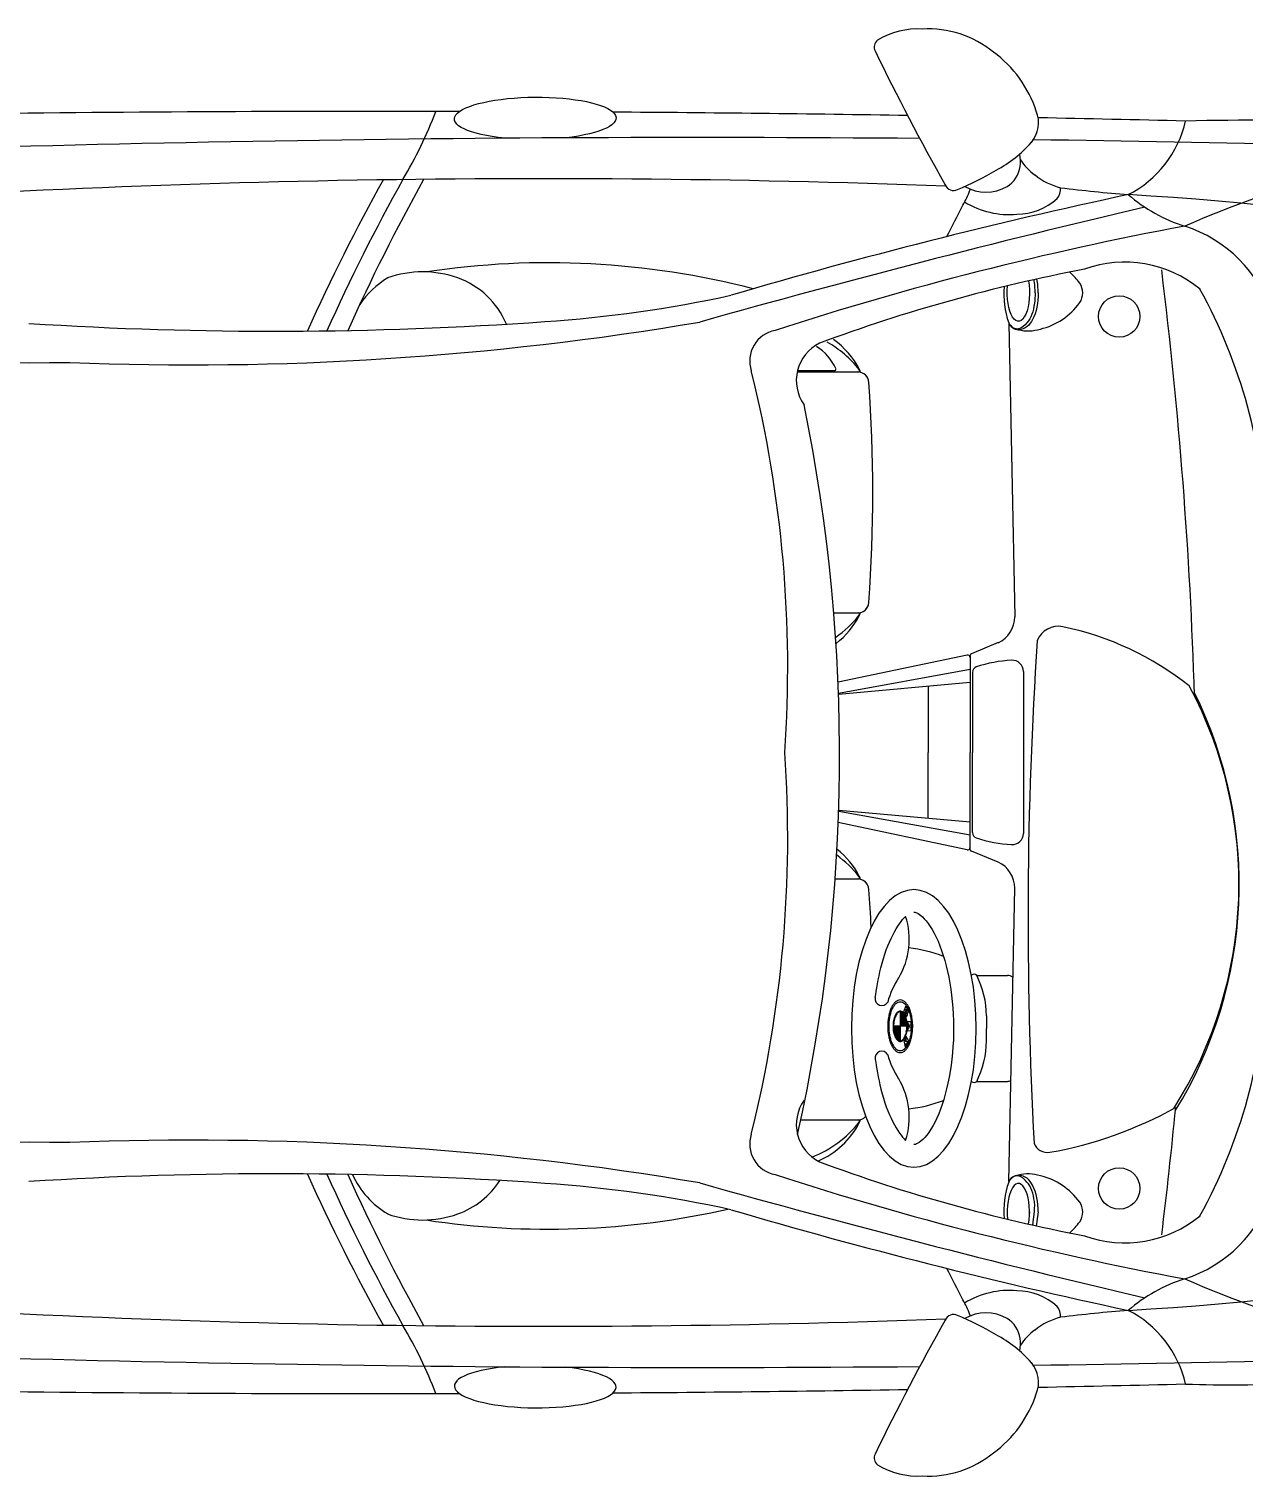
# Model space of a CAD drawing. Header units: millimetres. Extents: x -4878 to 1, y -1048 to 1048.
# Drawn here: x -3179 to -1419, y -1048 to 1048 of the extents above; entities that cross this region are included whole.
import ezdxf

# ---------------------------------------------------------------- set-up
doc = ezdxf.new("R2010")
doc.units = ezdxf.units.MM
doc.layers.add('ceco.net 213', color=7, linetype='Continuous')

msp = doc.modelspace()

# ---------------------------------------------------------------- linework, layer by layer
at = {"layer": 'ceco.net 213'}
for p, q in [((-1759.9, 621.4), (-1751.6, 196.7)), ((-2066.5, 551.2), (-1978.3, 551.2)), ((-2066.1, 553.1), (-2012.5, 553.1)), ((-2013.6, 202.2), (-1978.3, 202.2)), ((-1775.6, 159.1), (-1814.3, 143.1)), ((-1820.3, 141.2), (-2007.4, 101.7)), ((-1816.3, 140.1), (-1816.3, 0.1)), ((-1816.3, 120), (-2006.7, 85.4)), ((-1812.8, 116.1), (-1812.8, 0.1)), ((-1738.9, 117.3), (-1738.9, -117.2)), ((-1816.3, 101.2), (-2006.7, 83.9)), ((-1876.8, 95.7), (-1876.8, 0.1)), ((-1876.8, -95.6), (-1876.8, 0.1)), ((-1816.3, -139.9), (-1816.3, 0.1)), ((-1812.8, -116), (-1812.8, 0.1)), ((-1816.3, -101.1), (-2006.5, -83.8)), ((-1820.3, -141.1), (-2007.1, -101.6)), ((-1816.3, -119.9), (-2006.5, -85.3)), ((-1775.6, -158.9), (-1814.3, -142.9)), ((-2011.6, -183.2), (-1978.3, -183.2)), ((-1759.9, -621.2), (-1751.6, -196.5)), ((-1806.6, -322.8), (-1762.2, -322.8)), ((-1917.4, -375.4), (-1917.4, -417.6)), ((-1916.8, -375.4), (-1916.8, -396.5)), ((-1916.2, -375.5), (-1916.2, -396.5)), ((-1915.6, -375.8), (-1915.6, -396.5)), ((-1915, -376.1), (-1915, -396.5)), ((-1914.4, -376.5), (-1914.4, -396.5)), ((-1913.7, -377), (-1913.7, -396.5)), ((-1909.1, -367), (-1912.4, -375.5)), ((-1912.4, -375.5), (-1909.1, -381.1)), ((-1909.8, -374.4), (-1910.3, -375.8)), ((-1910.3, -375.8), (-1908.9, -378)), ((-1908.4, -376.7), (-1909.8, -374.4)), ((-1906, -372.4), (-1909.1, -367)), ((-1909.1, -372.6), (-1908.6, -371.3)), ((-1907.9, -374.7), (-1909.1, -372.6)), ((-1908.6, -371.3), (-1907.4, -373.3)), ((-1907.8, -396.5), (-1926.9, -396.5)), ((-1926.4, -396.5), (-1926.4, -403.5)), ((-1925.8, -396.5), (-1925.8, -406.4)), ((-1925.2, -396.5), (-1925.2, -408.5)), ((-1924.6, -396.5), (-1924.6, -410.2)), ((-1924, -396.5), (-1924, -411.6)), ((-1923.4, -396.5), (-1923.4, -412.8)), ((-1922.8, -396.5), (-1922.8, -413.8)), ((-1922.2, -396.5), (-1922.2, -414.6)), ((-1921.6, -396.5), (-1921.6, -415.3)), ((-1921, -396.5), (-1921, -416)), ((-1920.4, -396.5), (-1920.4, -416.5)), ((-1919.8, -396.5), (-1919.8, -416.9)), ((-1919.2, -396.5), (-1919.2, -417.2)), ((-1918.6, -396.5), (-1918.6, -417.4)), ((-1918, -396.5), (-1918, -417.6)), ((-1913.1, -377.7), (-1913.1, -396.5)), ((-1912.5, -378.3), (-1912.5, -396.5)), ((-1911.9, -379.2), (-1911.9, -396.5)), ((-1911.3, -380.3), (-1911.3, -396.5)), ((-1910.7, -381.4), (-1910.7, -396.5)), ((-1910.1, -382.8), (-1910.1, -396.5)), ((-1909.5, -384.7), (-1909.5, -396.5)), ((-1908.9, -386.7), (-1908.9, -396.5)), ((-1908.3, -389.5), (-1908.3, -396.5)), ((-1901.5, -390.3), (-1906.7, -389.9)), ((-1906.7, -389.9), (-1906.4, -393.5)), ((-1904.3, -393.6), (-1906.5, -395.2)), ((-1906.5, -395.2), (-1906.5, -397.7)), ((-1906.5, -397.7), (-1904.3, -399.3)), ((-1906.4, -393.5), (-1904.3, -393.6)), ((-1904.9, -396.5), (-1901.3, -393.9)), ((-1901.3, -399), (-1904.9, -396.5)), ((-1901.3, -393.9), (-1901.5, -390.3)), ((-1792.5, -381.5), (-1792.5, -399.6)), ((-1910.9, -415.6), (-1912.3, -417.2)), ((-1912.3, -417.2), (-1910.1, -427)), ((-1908.8, -418.9), (-1910.9, -415.6)), ((-1908.9, -411.5), (-1909.9, -413.9)), ((-1909.9, -413.9), (-1908.8, -418.9)), ((-1904.8, -418), (-1908.9, -411.5)), ((-1906.6, -422.1), (-1907.5, -418.1)), ((-1907.5, -418.1), (-1905.9, -420.6)), ((-1906.4, -399.5), (-1906.7, -403)), ((-1906.7, -403), (-1901.5, -402.6)), ((-1904.3, -399.3), (-1906.4, -399.5)), ((-1905.9, -420.6), (-1904.8, -418)), ((-1901.5, -402.6), (-1901.3, -399)), ((-1792.5, -417.6), (-1792.5, -399.6)), ((-1910.1, -427), (-1908.7, -425.3)), ((-1908.7, -425.3), (-1909.5, -421.5)), ((-1909.5, -421.5), (-1907.8, -424.2)), ((-1907.8, -424.2), (-1906.6, -422.1)), ((-1806.6, -476.3), (-1762.2, -476.3)), ((-2061.4, -532.2), (-1978.3, -532.2))]:
    msp.add_line(p, q, dxfattribs=at)
for centre in [(-1600.2, 631.5), (-1600.2, -631.4)]:
    msp.add_circle(centre, 30, dxfattribs=at)
for centre, radius, start, end in [((-1942.6, 1021.7), 12.5, 126.949, 206.6561), ((-1891.5, 933.5), 114.4, 86.8885, 120.8396), ((-1877.3, 896.6), 151.4, 51.156, 93.0101), ((1410.6, 2654.4), 3742.1, 205.9639, 209.3181), ((-1886.2, 874), 174.7, 18.2707, 53.5158), ((-2668.1, -47355.4), 48284, 89.86681, 90.74596), ((-3144.4, 1136.1), 592, 328.8486, 339.4781), ((-2668.1, -47355.4), 48284, 89.09632, 89.6027), ((-1761.2, 912), 44.2, 320.1808, 22.3259), ((-2668.1, -47355.4), 48284, 88.61869, 88.87206), ((-1659.9, 950.2), 159.8, 297.1319, 347.0994), ((-1387.6, -4517.1), 5432.9, 88.6369, 91.2288), ((-2212.9, -35516.8), 36407.5, 89.49022, 92.73282), ((-1863.8, 1004.2), 182, 297.9331, 318.5838), ((-2212.9, -35516.8), 36407.5, 87.9489, 89.2314), ((-1784.9, 856.8), 41.8, 349.0337, 13.8739), ((-2021.9, 1258.1), 480.9, 292.9723, 300.4088), ((-1783.5, 853.8), 40, 301.4685, 352.787), ((-1674, 903.7), 82.7, 213.2831, 234.4675), ((-2434.6, -14713.4), 15544.5, 87.84925, 94.55563), ((-191.7, -549), 2832.5, 150.8709, 155.8296), ((-163.5, -549), 2832.5, 150.8709, 155.8296), ((-133.4, -549), 2832.5, 150.8709, 155.8296), ((-1840.1, 826.9), 13, 201.7348, 296.8655), ((-2434.6, -14713.4), 15544.5, 87.74267, 87.7539), ((-2434.6, -14713.4), 15544.5, 87.74267, 87.7539), ((-1793.1, 872.9), 61.3, 239.9373, 299.7932), ((-1659.8, 914.8), 100.1, 231.5427, 255.3157), ((-1710, 817.1), 24.9, 323.1341, 1.9627), ((-1411.5, 3025.9), 2224.8, 262.9347, 265.4753), ((-865.2, -712), 1607.3, 105.5296, 113.468), ((47.5, -6852.8), 7833.2, 102.04403, 106.38709), ((-1910.4, 846.7), 99.4, 327.1202, 340.9506), ((-1759.1, 902.9), 123.9, 238.369, 274.9571), ((-1836.3, 819.7), 20.6, 344.6461, 349.8242), ((-1749.6, 868.6), 89.1, 270.7781, 311.8209), ((-1437.6, 979.5), 227.5, 228.9227, 252.6833), ((-1881.5, -4085.7), 4902.6, 74.3413, 86.5566), ((1848, -13767.4), 14951.4, 103.18729, 105.73905), ((-3496.1, 1601.4), 1854.8, 332.5779, 334.1515), ((-642.7, -3867.6), 4709.6, 100.5539, 108.0083), ((-1565.9, 574.8), 197.1, 17.8496, 72.0929), ((-2609, 544.1), 152, 70.5155, 109.4845), ((-2426.6, -469.9), 1179.2, 75.4608, 98.6118), ((-1206.6, -1633.1), 2374.8, 100.7726, 110.397), ((-1736, 624.4), 96.1, 35.2082, 47.9252), ((-1592, 540.1), 170.2, 50.234, 110.1093), ((-8221.1, -126.5), 6733.2, 1.7729, 7.04083), ((-2591.4, 575.1), 131.4, 121.2997, 145.8092), ((-2598.2, 574.6), 119.6, 22.5338, 70.5155), ((-1639.1, 664), 128.1, 175.1912, 198.9275), ((-1677.5, 665.7), 24.5, 324.7918, 35.2082), ((-2162, 296.7), 775.1, 1.7815, 28.868), ((-2552.4, 2448.3), 1828.1, 273.7754, 282.3141), ((-1736, 707), 96.1, 282.9688, 324.7918), ((-3174.9, 5211), 4646.4, 259.1205, 270.6763), ((-2825.3, 6175.1), 5564.9, 266.3535, 274.0526), ((-2944.6, 4972.4), 4411, 267.7204, 279.6177), ((-2090.2, 567), 45.1, 100.8639, 198.3509), ((-1745.3, 628.4), 16.1, 201.473, 266.4001), ((-1732.3, 670.6), 60, 256.5286, 287.3033), ((-2007.4, 538.7), 60.5, 116.4767, 215.4363), ((-2075.3, 527.9), 70.4, 23.4664, 58.3801), ((-2103.9, 453.4), 162.5, 38.4921, 60.1975), ((-2084.7, 498.4), 122.2, 27.3308, 54.6281), ((-3858.3, 123.1), 1778, 356.0313, 13.9862), ((-2012.5, 555.1), 2.04, 270, 23.4664), ((-1979, 534.9), 16.3, 3.9054, 90), ((-1978.3, 553.3), 2.04, 270, 38.4921), ((-1985.1, 550.9), 9.69, 359.7502, 22.3024), ((-4173, 376.7), 2216, 355.878, 4.122), ((-4525.4, -3), 2520.2, 347.3851, 11.5963), ((-1979, 218.5), 16.3, 270, 356.0946), ((-1979, 218.5), 16.3, 300.2373, 356.0946), ((-2103.9, 300), 162.5, 304.9123, 321.5079), ((-2084.7, 255), 122.2, 307.4571, 332.6692), ((-1978.3, 200.2), 2.04, 321.5079, 90), ((-1985.1, 202.6), 9.69, 337.6976, 0.2498), ((-1792.5, 196.3), 40.9, 294.4196, 0.5732), ((-1688.5, 150.1), 32.7, 78.1709, 158.8866), ((-1772.2, -249.4), 440.9, 51.6722, 78.1709), ((4326.2, -239.5), 6058.5, 176.20138, 183.08769), ((-1819.6, 138), 3.27, 0, 101.9127), ((-1813.1, 140.1), 3.27, 112.4527, 180), ((-1746.2, -56.7), 190.6, 92.9773, 108.6626), ((-1755.3, 117.3), 16.3, 0, 92.9773), ((-1804.6, 116.1), 8.17, 108.6626, 180), ((-2034.4, -190.5), 607.6, 327.6682, 28.1825), ((-2053.3, -191.2), 626.9, 328.4656, 26.3057), ((-3858.3, -123.1), 1778, 346.0138, 3.9687), ((-1804.6, -116), 8.17, 180, 251.3374), ((-1746.2, 56.9), 190.6, 251.3374, 267.0227), ((-1755.3, -117.2), 16.3, 267.0227, 0), ((-2084.7, -236), 122.2, 27.3308, 51.7035), ((-1819.6, -137.9), 3.27, 258.0873, 0), ((-1813.1, -139.9), 3.27, 180, 247.5473), ((-2103.9, -281), 162.5, 38.4921, 54.4402), ((-1792.5, -196.1), 40.9, 359.4268, 65.5804), ((-1979, -199.5), 16.3, 3.9054, 90), ((-1978.3, -181.1), 2.04, 270, 38.4921), ((-1985.1, -183.5), 9.69, 359.7502, 22.3024), ((-1979, -199.5), 16.3, 3.9054, 59.7627), ((-4173, -357.7), 2216, 2.7109, 4.122), ((-2013.4, -270.8), 109.1, 329.2692, 17.8447), ((-1926.1, -481.4), 199.4, 68.9831, 83.9018), ((-1816.8, -394.4), 123.2, 146.5785, 164.4847), ((-1810.5, -326.8), 5.55, 45.3725, 132.7733), ((-1922, -381.5), 129.5, 0, 26.9511), ((-1762.1, -336.3), 13.5, 53.9893, 90.4538), ((-2162, -296.7), 775.1, 331.132, 358.2185), ((-1944, -356.8), 9.78, 167.3837, 331.3638), ((-1875, -393.4), 60.2, 162.5325, 169.0043), ((-1878.3, -393.6), 55.5, 162.5325, 169.0043), ((-1888.9, -388.9), 45.6, 154.8269, 162.62), ((-1891.1, -389.5), 42.1, 154.8269, 162.62), ((-1901.7, -382.8), 31.4, 144.9664, 154.9622), ((-1902.9, -383.9), 29, 144.9664, 154.9622), ((-1911, -376.3), 20, 131.6533, 145.1539), ((-1911.5, -377.8), 18.5, 131.6533, 145.1539), ((-1915.9, -370.7), 12.6, 113.4028, 131.7784), ((-1916, -372.7), 11.6, 113.4028, 131.7784), ((-1913.7, -384.8), 11.5, 131.6533, 145.1539), ((-1913.7, -384.8), 10.7, 131.6533, 145.1539), ((-1916.5, -381.6), 7.27, 113.4028, 131.7784), ((-1917.3, -367.5), 9.13, 90.3545, 113.0981), ((-1916.5, -381.6), 6.42, 113.4028, 131.7784), ((-1917.3, -369.8), 8.43, 90.3545, 113.0981), ((-1917.3, -379.8), 5.27, 90.3545, 113.0981), ((-1917.3, -379.8), 4.42, 90.3545, 113.0981), ((-1917.4, -367.5), 9.13, 66.9019, 89.6455), ((-1917.4, -369.8), 8.43, 66.9019, 89.6455), ((-1917.4, -379.8), 5.27, 66.9019, 89.6455), ((-1917.4, -379.8), 4.42, 66.9019, 89.6455), ((-1918.2, -381.6), 6.42, 48.2216, 66.5972), ((-1918.2, -381.6), 7.27, 48.2216, 66.5972), ((-1918.7, -372.7), 11.6, 48.2216, 66.5972), ((-1921, -384.8), 10.7, 34.8461, 48.3467), ((-1918.8, -370.7), 12.6, 48.2216, 66.5972), ((-1921, -384.8), 11.5, 34.8461, 48.3467), ((-1923.3, -377.8), 18.5, 34.8461, 48.3467), ((-1923.8, -376.3), 20, 34.8461, 48.3467), ((-1909.1, -377.1), 0.824, 21.8122, 30.8361), ((-1909.4, -377.2), 1.15, 14.7221, 21.9273), ((-1909.7, -377.3), 1.47, 8.6616, 14.7968), ((-1910, -377.4), 1.7, 3.1484, 8.7139), ((-1931.8, -383.9), 29, 25.0378, 35.0336), ((-1907.4, -374.4), 0.55, 210.1998, 222.0363), ((-1907.5, -374.5), 0.343, 221.8517, 238.0713), ((-1907.6, -374.7), 0.196, 260.0424, 283.5754), ((-1907.6, -374.6), 0.228, 238.1414, 259.4176), ((-1907.6, -374.6), 0.24, 284.1292, 304.7043), ((-1907.7, -374.5), 0.369, 304.7066, 320.1701), ((-1908.1, -373.7), 0.818, 21.9693, 31.0541), ((-1908.1, -374.2), 0.888, 331.1211, 339.7178), ((-1907.9, -374.4), 0.59, 319.9783, 331.2821), ((-1933, -382.8), 31.4, 25.0378, 35.0336), ((-1908.4, -373.9), 1.15, 14.8436, 22.0859), ((-1908.7, -374), 1.46, 8.7611, 14.9191), ((-1908.7, -374), 1.52, 346.4931, 352.4867), ((-1908.4, -374.1), 1.22, 339.612, 346.5623), ((-1908.9, -374), 1.7, 3.2346, 8.8139), ((-1909, -374), 1.79, 357.9008, 3.2771), ((-1908.9, -374), 1.73, 352.4372, 357.9423), ((-1907, -376.4), 1.11, 300.2024, 317.1513), ((-1907.5, -376), 1.79, 316.9629, 329.2609), ((-1908.4, -373.8), 2.8, 21.4802, 30.6108), ((-1908.4, -375.5), 2.77, 329.0785, 338.2811), ((-1909.4, -374.2), 3.93, 14.323, 21.6001), ((-1909.4, -375), 3.9, 338.1595, 345.4794), ((-1943.6, -389.5), 42.1, 17.38, 25.1731), ((-1910.5, -374.5), 4.99, 8.199, 14.4003), ((-1910.4, -374.8), 4.97, 345.4012, 351.6263), ((-1911.2, -374.6), 5.75, 2.6101, 8.2532), ((-1911.5, -374.6), 6.02, 357.1811, 2.6544), ((-1911.2, -374.6), 5.74, 351.5717, 357.2256), ((-1945.8, -388.9), 45.6, 17.38, 25.1731), ((-1956.5, -393.6), 55.5, 10.9957, 17.4675), ((-1959.7, -393.4), 60.2, 10.9957, 17.4675), ((-1856.4, -396.5), 79.1, 174.6283, 180.0202), ((-1856.4, -396.5), 79.1, 179.9798, 185.3717), ((-1863.2, -395.8), 72.2, 168.9454, 174.673), ((-1861.1, -396.5), 73, 174.6283, 180.0202), ((-1861.1, -396.5), 73, 179.9798, 185.3717), ((-1867.3, -395.8), 66.7, 168.9454, 174.673), ((-1882.2, -396.5), 45.6, 174.6283, 180.0202), ((-1882.2, -396.5), 45.6, 179.9798, 185.3717), ((-1886.1, -396.1), 41.7, 168.9454, 174.673), ((-1892.9, -394.7), 34.7, 162.5325, 169.0043), ((-1882.2, -396.5), 44.8, 174.6283, 180.0202), ((-1882.2, -396.5), 44.8, 179.9798, 185.3717), ((-1886.1, -396.1), 40.8, 168.9454, 174.673), ((-1892.9, -394.7), 33.9, 162.5325, 169.0043), ((-1900.9, -392.1), 26.3, 154.8269, 162.62), ((-1900.9, -392.1), 25.4, 154.8269, 162.62), ((-1908.3, -388.6), 18.1, 144.9664, 154.9622), ((-1908.3, -388.6), 17.3, 144.9664, 154.9622), ((-1926.4, -388.6), 17.3, 25.0378, 35.0336), ((-1926.4, -388.6), 18.1, 25.0378, 35.0336), ((-1933.8, -392.1), 25.4, 17.38, 25.1731), ((-1933.8, -392.1), 26.3, 17.38, 25.1731), ((-1941.8, -394.7), 33.9, 10.9957, 17.4675), ((-1907.3, -380.1), 2.01, 210.1785, 222.3301), ((-1908.5, -377.8), 0.551, 210.2035, 222.0222), ((-1908.6, -377.9), 0.343, 221.8381, 238.0265), ((-1908.7, -378), 0.228, 238.095, 259.3287), ((-1907.9, -380.6), 1.24, 222.1351, 238.9033), ((-1908.7, -378), 0.196, 259.9496, 283.4533), ((-1941.8, -394.7), 34.7, 10.9957, 17.4675), ((-1908.8, -377.9), 0.367, 304.5879, 320.0656), ((-1908.7, -378), 0.239, 284.0076, 304.583), ((-1948.6, -396.1), 40.8, 5.327, 11.0546), ((-1908.9, -377.7), 0.587, 319.8748, 331.1922), ((-1908.1, -381), 0.825, 239.0036, 261.0103), ((-1909.5, -377.5), 1.22, 339.5314, 346.4863), ((-1909.2, -377.6), 0.885, 331.0314, 339.6372), ((-1910.1, -377.4), 1.79, 357.8222, 3.1907), ((-1910, -377.4), 1.73, 352.3618, 357.8637), ((-1909.8, -377.4), 1.52, 346.417, 352.4113), ((-1908.1, -381.1), 0.723, 261.7044, 285.7049), ((-1952.5, -396.5), 44.8, 359.9798, 5.3717), ((-1952.5, -396.5), 44.8, 354.6283, 0.0202), ((-1908.2, -380.9), 0.916, 286.2437, 306.7715), ((-1948.6, -396.1), 41.7, 5.327, 11.0546), ((-1908.5, -380.5), 1.44, 306.729, 321.9308), ((-1909.2, -379.9), 2.32, 321.7237, 332.7912), ((-1910.2, -379.4), 3.47, 332.629, 341.0713), ((-1952.5, -396.5), 45.6, 359.9798, 5.3717), ((-1952.5, -396.5), 45.6, 354.6283, 0.0202), ((-1911.4, -379), 4.72, 340.9668, 347.841), ((-1912.5, -378.7), 5.81, 347.7725, 353.76), ((-1906.9, -376.7), 0.743, 277.9773, 300.0786), ((-1912.7, -378.6), 6.04, 4.7071, 10.5393), ((-1913.2, -378.6), 6.56, 359.2343, 4.7545), ((-1913.1, -378.6), 6.47, 353.7098, 359.2781), ((-1967.4, -395.8), 66.7, 5.327, 11.0546), ((-1973.7, -396.5), 73, 359.9798, 5.3717), ((-1973.7, -396.5), 73, 354.6283, 0.0202), ((-1971.6, -395.8), 72.2, 5.327, 11.0546), ((-1978.4, -396.5), 79.1, 359.9798, 5.3717), ((-1978.4, -396.5), 79.1, 354.6283, 0.0202), ((-1863.2, -397.2), 72.2, 185.327, 191.0546), ((-1875, -399.6), 60.2, 190.9957, 197.4675), ((-1867.3, -397.2), 66.7, 185.327, 191.0546), ((-1878.3, -399.3), 55.5, 190.9957, 197.4675), ((-1888.9, -404), 45.6, 197.38, 205.1731), ((-1891.1, -403.4), 42.1, 197.38, 205.1731), ((-1886.1, -396.9), 41.7, 185.327, 191.0546), ((-1892.9, -398.3), 34.7, 190.9957, 197.4675), ((-1886.1, -396.9), 40.8, 185.327, 191.0546), ((-1892.9, -398.3), 33.9, 190.9957, 197.4675), ((-1900.9, -400.8), 26.3, 197.38, 205.1731), ((-1900.9, -400.8), 25.4, 197.38, 205.1731), ((-1908.3, -404.4), 18.1, 205.0378, 215.0336), ((-1908.3, -404.4), 17.3, 205.0378, 215.0336), ((-1913.7, -408.2), 11.5, 214.8461, 228.3467), ((-1913.7, -408.2), 10.7, 214.8461, 228.3467), ((-1916.5, -411.4), 7.27, 228.2216, 246.5972), ((-1916.5, -411.4), 6.42, 228.2216, 246.5972), ((-1917.3, -413.2), 5.27, 246.9019, 269.6455), ((-1917.3, -413.2), 4.42, 246.9019, 269.6455), ((-1917.4, -413.2), 4.42, 270.3545, 293.0981), ((-1917.4, -413.2), 5.27, 270.3545, 293.0981), ((-1918.2, -411.4), 6.42, 293.4028, 311.7784), ((-1918.2, -411.4), 7.27, 293.4028, 311.7784), ((-1921, -408.2), 10.7, 311.6533, 325.1539), ((-1921, -408.2), 11.5, 311.6533, 325.1539), ((-1926.4, -404.4), 17.3, 324.9664, 334.9622), ((-1926.4, -404.4), 18.1, 324.9664, 334.9622), ((-1933.8, -400.8), 25.4, 334.8269, 342.62), ((-1933.8, -400.8), 26.3, 334.8269, 342.62), ((-1941.8, -398.3), 33.9, 342.5325, 349.0043), ((-1941.8, -398.3), 34.7, 342.5325, 349.0043), ((-1948.6, -396.9), 40.8, 348.9454, 354.673), ((-1948.6, -396.9), 41.7, 348.9454, 354.673), ((-1943.6, -403.4), 42.1, 334.8269, 342.62), ((-1945.8, -404), 45.6, 334.8269, 342.62), ((-1956.5, -399.3), 55.5, 342.5325, 349.0043), ((-1959.7, -399.6), 60.2, 342.5325, 349.0043), ((-1967.4, -397.2), 66.7, 348.9454, 354.673), ((-1971.6, -397.2), 72.2, 348.9454, 354.673), ((-1922, -417.6), 129.5, 333.0489, 0), ((-1944, -442.4), 9.78, 28.6362, 192.6163), ((-1816.8, -404.7), 123.2, 195.5153, 213.4215), ((-1901.7, -410.1), 31.4, 205.0378, 215.0336), ((-1902.9, -409.1), 29, 205.0378, 215.0336), ((-1911, -416.7), 20, 214.8461, 228.3467), ((-1911.5, -415.2), 18.5, 214.8461, 228.3467), ((-1915.9, -422.3), 12.6, 228.2216, 246.5972), ((-1916, -420.3), 11.6, 228.2216, 246.5972), ((-1917.3, -425.4), 9.13, 246.9019, 269.6455), ((-1917.3, -423.2), 8.43, 246.9019, 269.6455), ((-1917.4, -423.2), 8.43, 270.3545, 293.0981), ((-1917.4, -425.4), 9.13, 270.3545, 293.0981), ((-1918.7, -420.3), 11.6, 293.4028, 311.7784), ((-1918.8, -422.3), 12.6, 293.4028, 311.7784), ((-1923.3, -415.2), 18.5, 311.6533, 325.1539), ((-1923.8, -416.7), 20, 311.6533, 325.1539), ((-1931.8, -409.1), 29, 324.9664, 334.9622), ((-1933, -410.1), 31.4, 324.9664, 334.9622), ((-2013.4, -528.3), 109.1, 342.1553, 30.7308), ((-1810.5, -472.4), 5.55, 227.2267, 314.6275), ((-1762.1, -462.8), 13.5, 269.5462, 291.8353), ((-2007.4, -538.7), 60.5, 144.5637, 243.5233), ((-1926.1, -317.7), 199.4, 276.0982, 291.0169), ((-1801.4, -7.9), 579.9, 279.9962, 299.1978), ((-8221.1, 126.6), 6733.2, 352.95917, 354.53924), ((-2103.9, -434.4), 162.5, 291.1852, 321.5079), ((-2084.7, -479.4), 122.2, 293.2372, 332.6692), ((-1979, -515.9), 16.3, 270, 315.0733), ((-1978.3, -534.3), 2.04, 321.5079, 90), ((-1985.1, -531.8), 9.69, 337.6976, 0.2498), ((-3174.9, -5211), 4646.4, 89.3237, 100.8795), ((-2944.6, -4972.4), 4411, 80.3823, 92.2796), ((-2090.2, -567), 45.1, 161.6491, 259.1361), ((-1704.3, -558.9), 20.4, 199.7395, 279.9962), ((-1206.6, 1633.1), 2374.8, 249.603, 259.2274), ((-2825.3, -6175.1), 5564.9, 85.9474, 93.6465), ((-191.7, 549), 2832.5, 204.1704, 209.1291), ((-163.5, 549), 2832.5, 204.1704, 209.1291), ((-133.4, 549), 2832.5, 204.1816, 209.1291), ((-2591.4, -556.1), 131.4, 204.8852, 238.7003), ((-2598.2, -555.6), 119.6, 289.4845, 327.4903), ((-2552.4, -2448.3), 1828.1, 77.6859, 86.2246), ((1848, 13767.4), 14951.4, 254.26095, 256.81271), ((-642.7, 3867.6), 4709.6, 251.9917, 259.4461), ((-1639.1, -663.8), 128.1, 161.0725, 184.8807), ((-1745.3, -628.2), 16.1, 93.5999, 158.527), ((-1732.3, -670.4), 60, 72.6967, 103.4714), ((-1736, -706.8), 96.1, 35.2082, 77.0312), ((-1881.5, 4085.7), 4902.6, 273.4434, 285.6587), ((-1565.9, -574.8), 197.1, 287.9071, 342.1504), ((-2609, -525.1), 152, 250.5155, 289.4845), ((-2427.1, 487.8), 1178.2, 261.3709, 282.7578), ((47.5, 6852.8), 7833.2, 253.61291, 257.95597), ((-1677.5, -665.5), 24.5, 324.7918, 35.2082), ((-1736, -624.3), 96.1, 311.9604, 324.7918), ((-1592, -540.1), 170.2, 249.8907, 309.766), ((-3496.1, -1601.4), 1854.8, 25.8485, 27.4221), ((-1437.6, -979.5), 227.5, 107.3167, 131.0773), ((-865.2, 712), 1607.3, 246.532, 254.4704), ((-2434.6, 14713.4), 15544.5, 265.44437, 272.15075), ((-1910.4, -846.7), 99.4, 19.0494, 32.8798), ((-1759.1, -902.9), 123.9, 85.0429, 121.631), ((-1749.6, -868.6), 89.1, 48.1791, 89.2219), ((-1840.1, -826.9), 13, 63.1345, 158.2652), ((-2021.9, -1258.1), 480.9, 59.5912, 67.0277), ((-1793.1, -872.9), 61.3, 60.2068, 120.0627), ((-1836.3, -819.7), 20.6, 10.1758, 15.3539), ((-1710, -817.1), 24.9, 358.0373, 36.8659), ((-1411.5, -3025.9), 2224.8, 94.5247, 97.0653), ((-1659.9, -950.2), 159.8, 12.9006, 62.8681), ((-3144.4, -1136.1), 592, 20.5219, 31.1514), ((1410.6, -2654.4), 3742.1, 150.6819, 154.0361), ((-2434.6, 14713.4), 15544.5, 272.2461, 272.25733), ((-1783.5, -853.8), 40, 7.213, 58.5315), ((-1674, -903.7), 82.7, 125.5325, 146.7169), ((-1659.8, -914.8), 100.1, 104.6843, 128.4573), ((-2212.9, 35516.8), 36407.5, 267.26718, 270.50978), ((-1863.8, -1004.2), 182, 41.4162, 62.0669), ((-1784.9, -856.8), 41.8, 346.1261, 10.9663), ((-2212.9, 35516.8), 36407.5, 270.7686, 272.0511), ((-1761.2, -912), 44.2, 337.6741, 39.8192), ((-2668.1, 47355.4), 48284, 271.12794, 271.38131), ((-1437.4, 982), 1897.8, 267.9841, 272.8224), ((-2668.1, 47355.4), 48284, 269.25404, 270.13319), ((-2668.1, 47355.4), 48284, 270.3973, 270.90368), ((-1886.2, -874), 174.7, 306.4842, 341.7293), ((-1942.6, -1021.7), 12.5, 153.3439, 233.051), ((-1877.3, -896.6), 151.4, 266.9899, 308.844), ((-1891.5, -933.5), 114.4, 239.1604, 273.1115)]:
    msp.add_arc(centre, radius, start, end, dxfattribs=at)
at = {"layer": 'ceco.net 213', "extrusion": (0, 0, -1)}
for centre, major_axis, ratio, start_param, end_param in [((-2446, 918.4), (117.1, 0.8), 0.262802, 1.957289, 7.468496), ((-1746.3, 665.7), (0, -41.2), 0.391305, 4.279668, 8.104422), ((-1746.3, -665.5), (0, -41.2), 0.391305, 4.712389, 4.748055)]:
    msp.add_ellipse(centre, major_axis=major_axis, ratio=ratio, start_param=start_param, end_param=end_param, dxfattribs=at)
msp.add_ellipse((-1897.7, -399.6), major_axis=(0, -201), ratio=0.449438, dxfattribs=at)
at = {"layer": 'ceco.net 213'}
for centre, major_axis, ratio, start_param, end_param in [((-1746.3, -665.5), (0, 41.2), 0.391305, 4.275634, 8.108454), ((-2446, -918.4), (117.1, -0.8), 0.262802, 1.957289, 7.468496)]:
    msp.add_ellipse(centre, major_axis=major_axis, ratio=ratio, start_param=start_param, end_param=end_param, dxfattribs=at)
for points, knots in [([(-1722, 665.7), (-1722, 670.8), (-1722.3, 675.9), (-1723.2, 682.2), (-1723.4, 683.5), (-1723.6, 684.8)], [4.7117825, 4.7117825, 4.7117825, 4.7117825, 5.0583601, 5.0583601, 5.1536229, 5.1536229, 5.1536229, 5.1536229]), ([(-1717.7, 665.7), (-1717.5, 651.7), (-1720, 637.6), (-1729.6, 619.7), (-1736, 612.3), (-1746.3, 612.3)], [4.714565, 4.714565, 4.714565, 4.714565, 5.641062, 5.641062, 6.283185, 6.283185, 6.283185, 6.283185]), ([(-1722, 665.7), (-1722, 660.6), (-1722.3, 655.5), (-1724.6, 639.1), (-1727.8, 629.1), (-1736.9, 619), (-1741.3, 614.1), (-1746.3, 613.5)], [4.711782, 4.711782, 4.711782, 4.711782, 5.05836, 5.05836, 5.876783, 5.876783, 6.283185, 6.283185, 6.283185, 6.283185]), ([(-1953.6, -354.7), (-1951.9, -344.4), (-1949.2, -327.3), (-1936.4, -274.8), (-1920.7, -247.4), (-1909.5, -237.4)], [1.7737821, 1.7737821, 1.7737821, 1.7737821, 2.0666878, 2.0666878, 2.7621347, 2.7621347, 2.7621347, 2.7621347]), ([(-1897.7, -231.3), (-1897.5, -231.3), (-1897.3, -231.3), (-1894.6, -231.6), (-1889.8, -233), (-1875.3, -248.4), (-1866.9, -262), (-1846.2, -315.1), (-1838.4, -366.8), (-1842.5, -466.2), (-1854.6, -513.4), (-1877.9, -555), (-1886.7, -563.2), (-1894.7, -567.6), (-1896.3, -567.9), (-1897.7, -567.9)], [3.142222, 3.142222, 3.142222, 3.142222, 3.177072, 3.177072, 3.588168, 3.588168, 3.999264, 3.999264, 4.803281, 4.803281, 5.607298, 5.607298, 6.041794, 6.041794, 6.283185, 6.283185, 6.283185, 6.283185]), ([(-1953.6, -444.5), (-1951.9, -454.8), (-1949.2, -471.9), (-1936.4, -524.4), (-1920.7, -551.7), (-1909.5, -561.8)], [1.7737821, 1.7737821, 1.7737821, 1.7737821, 2.0666878, 2.0666878, 2.7621347, 2.7621347, 2.7621347, 2.7621347]), ([(-1717.7, -665.5), (-1717.5, -651.5), (-1720, -637.4), (-1729.6, -619.5), (-1736, -612.1), (-1746.3, -612.1)], [4.714565, 4.714565, 4.714565, 4.714565, 5.641062, 5.641062, 6.283185, 6.283185, 6.283185, 6.283185]), ([(-1725.3, -684.4), (-1722.1, -659), (-1722.4, -654.7), (-1724.6, -638.9), (-1727.8, -628.9), (-1736.9, -618.9), (-1741.3, -613.9), (-1746.3, -613.3)], [4.759355, 4.759355, 4.759355, 4.759355, 5.05836, 5.05836, 5.876783, 5.876783, 6.283185, 6.283185, 6.283185, 6.283185])]:
    msp.add_open_spline(points, degree=3, knots=knots, dxfattribs=at)
for points in [[(-1717.7, 665.7), (-1717.6, 672.5), (-1718.2, 679.3), (-1719.4, 685.7)], [(-1746.3, 613.5), (-1750.7, 612.4), (-1755.8, 615.7), (-1759.4, 620.6)], [(-1897.7, -567.9), (-1897.7, -567.9), (-1897.7, -567.9), (-1897.7, -567.9)], [(-1746.3, -613.3), (-1750.7, -612.3), (-1755.8, -615.5), (-1759.4, -620.4)], [(-1717.7, -665.5), (-1717.7, -666.8), (-1717.7, -668.1), (-1720.5, -685.5)]]:
    msp.add_open_spline(points, degree=3, dxfattribs=at)

doc.saveas('drawing.dxf')
